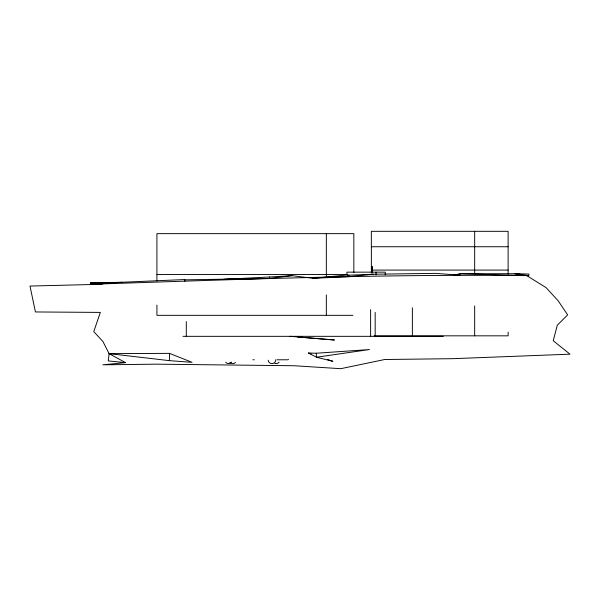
<?xml version="1.0" encoding="UTF-8"?>
<svg xmlns="http://www.w3.org/2000/svg" width="600" height="600" viewBox="0 0 600 600"><rect width="100%" height="100%" fill="white"/><g stroke="black" fill="none" stroke-linecap="round" stroke-linejoin="round"><path stroke-width="0.9" d="M169.485 353.362L192.067 362.34L169.417 360.645L169.485 353.362L109.095 353.647L102.93 341.52L93.758 331.612L100.35 312.405L35.422 311.955L30 286.058L100.583 284.295L107.422 282.862L90.502 282.877L90.352 284.31C236.438 279.428 382.59 273.968 528.78 275.64L528.862 274.043L514.92 273.712L459.952 273.735L453.435 275.265L459.78 275.16L459.952 273.735L528.78 275.64L514.92 273.712L521.033 274.44M184.725 279.548L184.665 281.183L184.725 279.548L122.153 282.248L90.352 284.31M459.78 275.16L435.42 273.375L373.192 274.23L348.668 276.683L312.907 278.325L292.087 275.655L269.475 276.998L269.392 278.438L224.452 279.368M109.095 353.647L108.262 360.93L125.528 362.632L109.095 353.647L169.417 360.645M373.192 274.23L348.96 275.183L348.668 276.683L347.678 274.92L312.907 278.325M288.487 359.272L287.962 359.782L276.983 359.782M292.087 275.655L269.392 278.438L185.062 279.84M125.528 362.632L102.84 364.815L156.488 364.17L294.173 365.745L340.778 368.685L384.713 359.513L453 358.673L570 354.173L553.23 340.74L557.295 325.23L567.645 314.873L558.143 300.788L546.075 287.632L526.215 275.28M316.275 353.235L369.45 349.553L316.485 357.218L308.445 352.995L316.275 353.235L316.485 357.218L332.888 361.327L327.645 359.535M223.47 279.308L269.475 276.998M90.502 282.877L122.153 282.248M371.37 246.743L508.125 246.743M371.37 270.082L508.125 270.082M156.922 274.485L347.423 274.485M352.92 315.33L156.922 315.33L156.922 305.115M374.138 335.827L508.125 335.827L508.125 332.093M182.97 336.33L443.317 336.33M252.915 359.782L254.295 359.782M297.442 336.983L334.47 340.005L289.913 336.285M347.678 274.92L348.96 275.183M308.445 352.995L311.062 353.888M508.125 274.237L508.125 231.315L371.347 231.315L371.37 272.843M474.668 231.315L474.668 274.237M474.668 305.962L474.668 335.827M412.365 307.778L412.365 336.33M385.26 274.89L385.26 272.153L346.942 272.153L346.942 274.89M376.05 272.153L376.05 274.89M375.165 312.382L375.165 336.33M370.627 309.615L370.627 336.33M353.835 272.632L353.835 233.647L156.922 233.647L156.922 280.987M326.34 233.647L326.34 277.275M326.34 294.907L326.34 315.33M186.292 321.593L186.292 336.33M231.555 362.168A3.825 3.787 90 0 1 225.675 362.22M235.462 362.46A3.825 3.787 90 0 1 229.845 362.22M275.76 359.692A3.825 3.787 -90 0 1 272.228 363.6A3.825 3.787 -90 0 1 268.207 360.21M279.105 362.168A3.825 3.787 90 0 1 274.793 363.353M372.082 272.767L372.082 266.317L372.075 272.767"/></g></svg>
